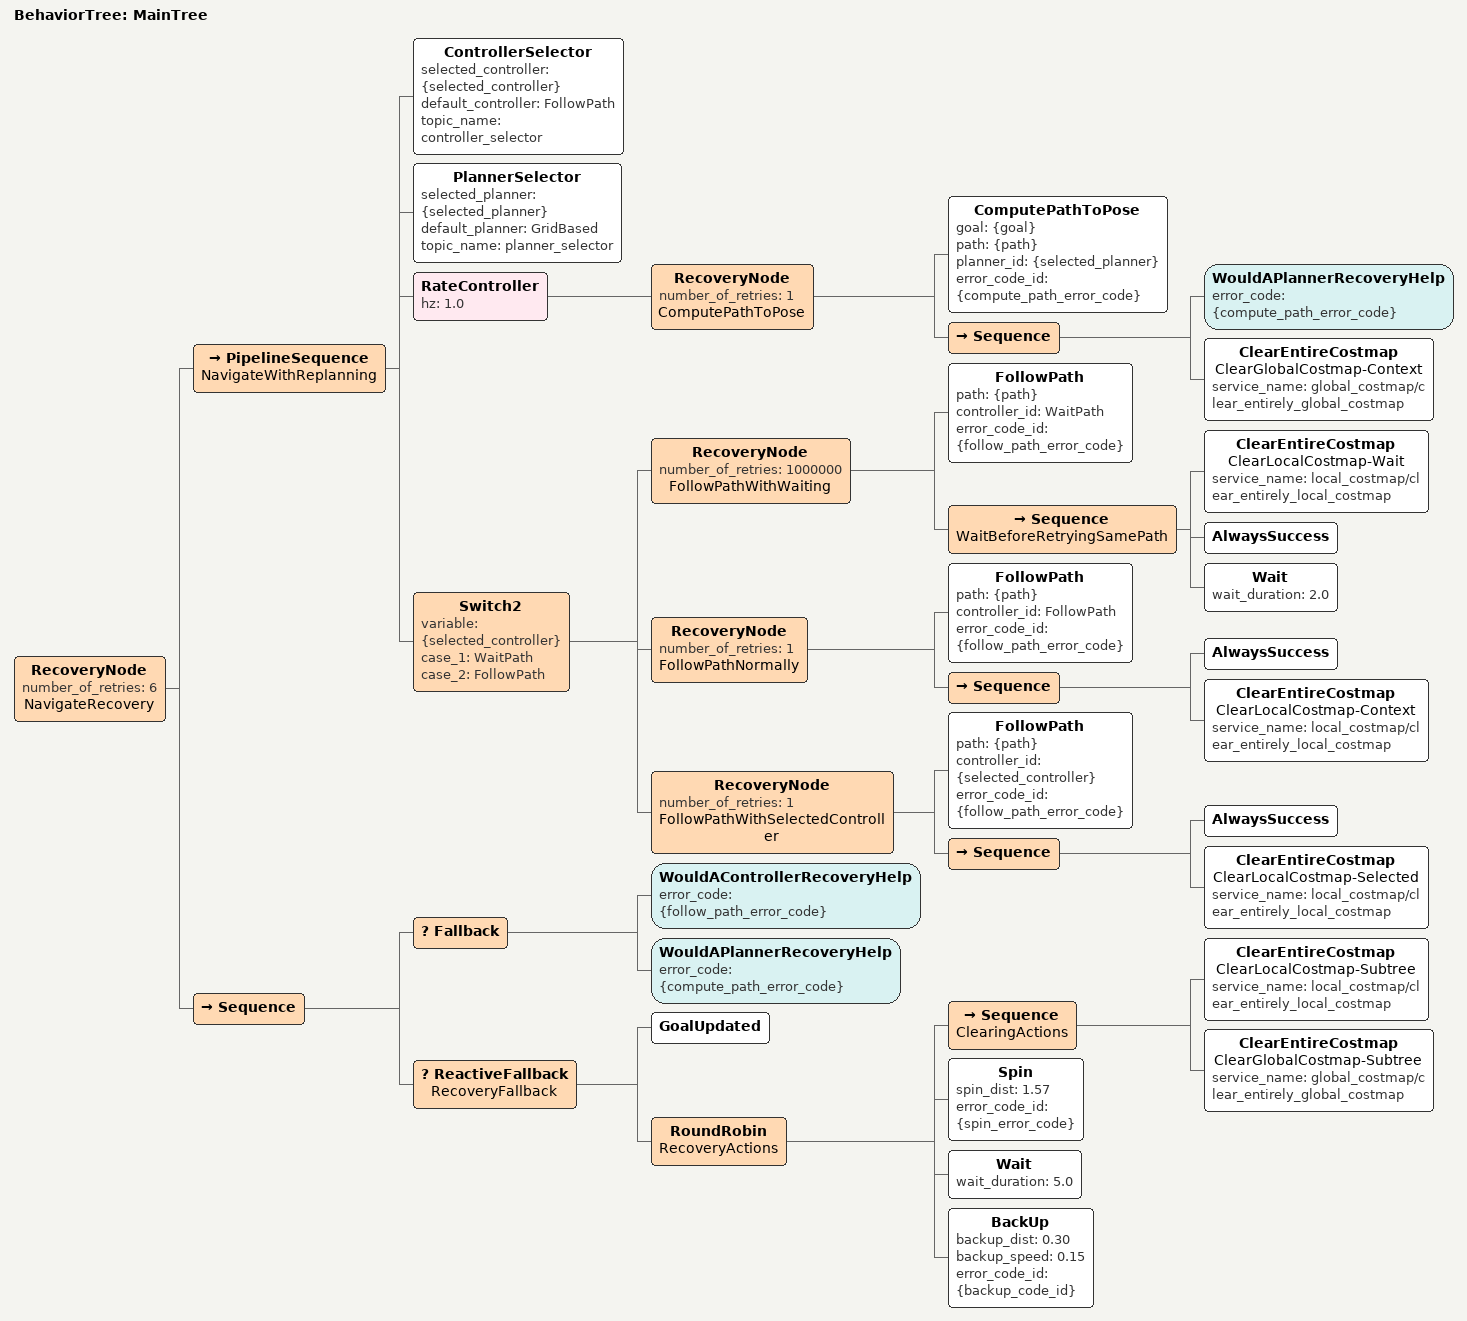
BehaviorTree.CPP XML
<root BTCPP_format="4" main_tree_to_execute="MainTree">
  <BehaviorTree ID="MainTree">
    <RecoveryNode number_of_retries="6" name="NavigateRecovery">
      <PipelineSequence name="NavigateWithReplanning">
        <ControllerSelector selected_controller="{selected_controller}" default_controller="FollowPath" topic_name="controller_selector"/>
        <PlannerSelector selected_planner="{selected_planner}" default_planner="GridBased" topic_name="planner_selector"/>
        <RateController hz="1.0">
          <RecoveryNode number_of_retries="1" name="ComputePathToPose">
            <ComputePathToPose goal="{goal}" path="{path}" planner_id="{selected_planner}" error_code_id="{compute_path_error_code}"/>
            <Sequence>
              <WouldAPlannerRecoveryHelp error_code="{compute_path_error_code}"/>
              <ClearEntireCostmap name="ClearGlobalCostmap-Context" service_name="global_costmap/clear_entirely_global_costmap"/>
            </Sequence>
          </RecoveryNode>
        </RateController>
        <Switch2 variable="{selected_controller}" case_1="WaitPath" case_2="FollowPath">
          <RecoveryNode number_of_retries="1000000" name="FollowPathWithWaiting">
            <FollowPath path="{path}" controller_id="WaitPath" error_code_id="{follow_path_error_code}"/>
            <!--
              wait_normal(5)用: WaitPath失敗時は条件判定せず必ず2秒待って
              同じパスを再試行する。旧実装は WouldAControllerRecoveryHelp が
              失敗すると外周リカバリのSpin(回り続け)へ落ちていた。
            -->
            <Sequence name="WaitBeforeRetryingSamePath">
              <ClearEntireCostmap name="ClearLocalCostmap-Wait" service_name="local_costmap/clear_entirely_local_costmap"/>
              <AlwaysSuccess/>
              <Wait wait_duration="2.0"/>
            </Sequence>
          </RecoveryNode>
          <RecoveryNode number_of_retries="1" name="FollowPathNormally">
            <FollowPath path="{path}" controller_id="FollowPath" error_code_id="{follow_path_error_code}"/>
            <!--
              全モード共通: 失敗時はエラーコード判定を挟まず必ずローカルコストを
              クリアする。2D LiDARは前方180°のみでFOV外/遮蔽域のセルはクリア
              レイが通らず永久に残るため、残留コストでの失敗を確実に解消する。
            -->
            <Sequence>
              <AlwaysSuccess/>
              <ClearEntireCostmap name="ClearLocalCostmap-Context" service_name="local_costmap/clear_entirely_local_costmap"/>
            </Sequence>
          </RecoveryNode>
          <RecoveryNode number_of_retries="1" name="FollowPathWithSelectedController">
            <FollowPath path="{path}" controller_id="{selected_controller}" error_code_id="{follow_path_error_code}"/>
            <Sequence>
              <AlwaysSuccess/>
              <ClearEntireCostmap name="ClearLocalCostmap-Selected" service_name="local_costmap/clear_entirely_local_costmap"/>
            </Sequence>
          </RecoveryNode>
        </Switch2>
      </PipelineSequence>
      <Sequence>
        <Fallback>
          <WouldAControllerRecoveryHelp error_code="{follow_path_error_code}"/>
          <WouldAPlannerRecoveryHelp error_code="{compute_path_error_code}"/>
        </Fallback>
        <ReactiveFallback name="RecoveryFallback">
          <GoalUpdated/>
          <RoundRobin name="RecoveryActions">
            <Sequence name="ClearingActions">
              <ClearEntireCostmap name="ClearLocalCostmap-Subtree" service_name="local_costmap/clear_entirely_local_costmap"/>
              <ClearEntireCostmap name="ClearGlobalCostmap-Subtree" service_name="global_costmap/clear_entirely_global_costmap"/>
            </Sequence>
            <Spin spin_dist="1.57" error_code_id="{spin_error_code}"/>
            <Wait wait_duration="5.0"/>
            <BackUp backup_dist="0.30" backup_speed="0.15" error_code_id="{backup_code_id}"/>
          </RoundRobin>
        </ReactiveFallback>
      </Sequence>
    </RecoveryNode>
  </BehaviorTree>
</root>
